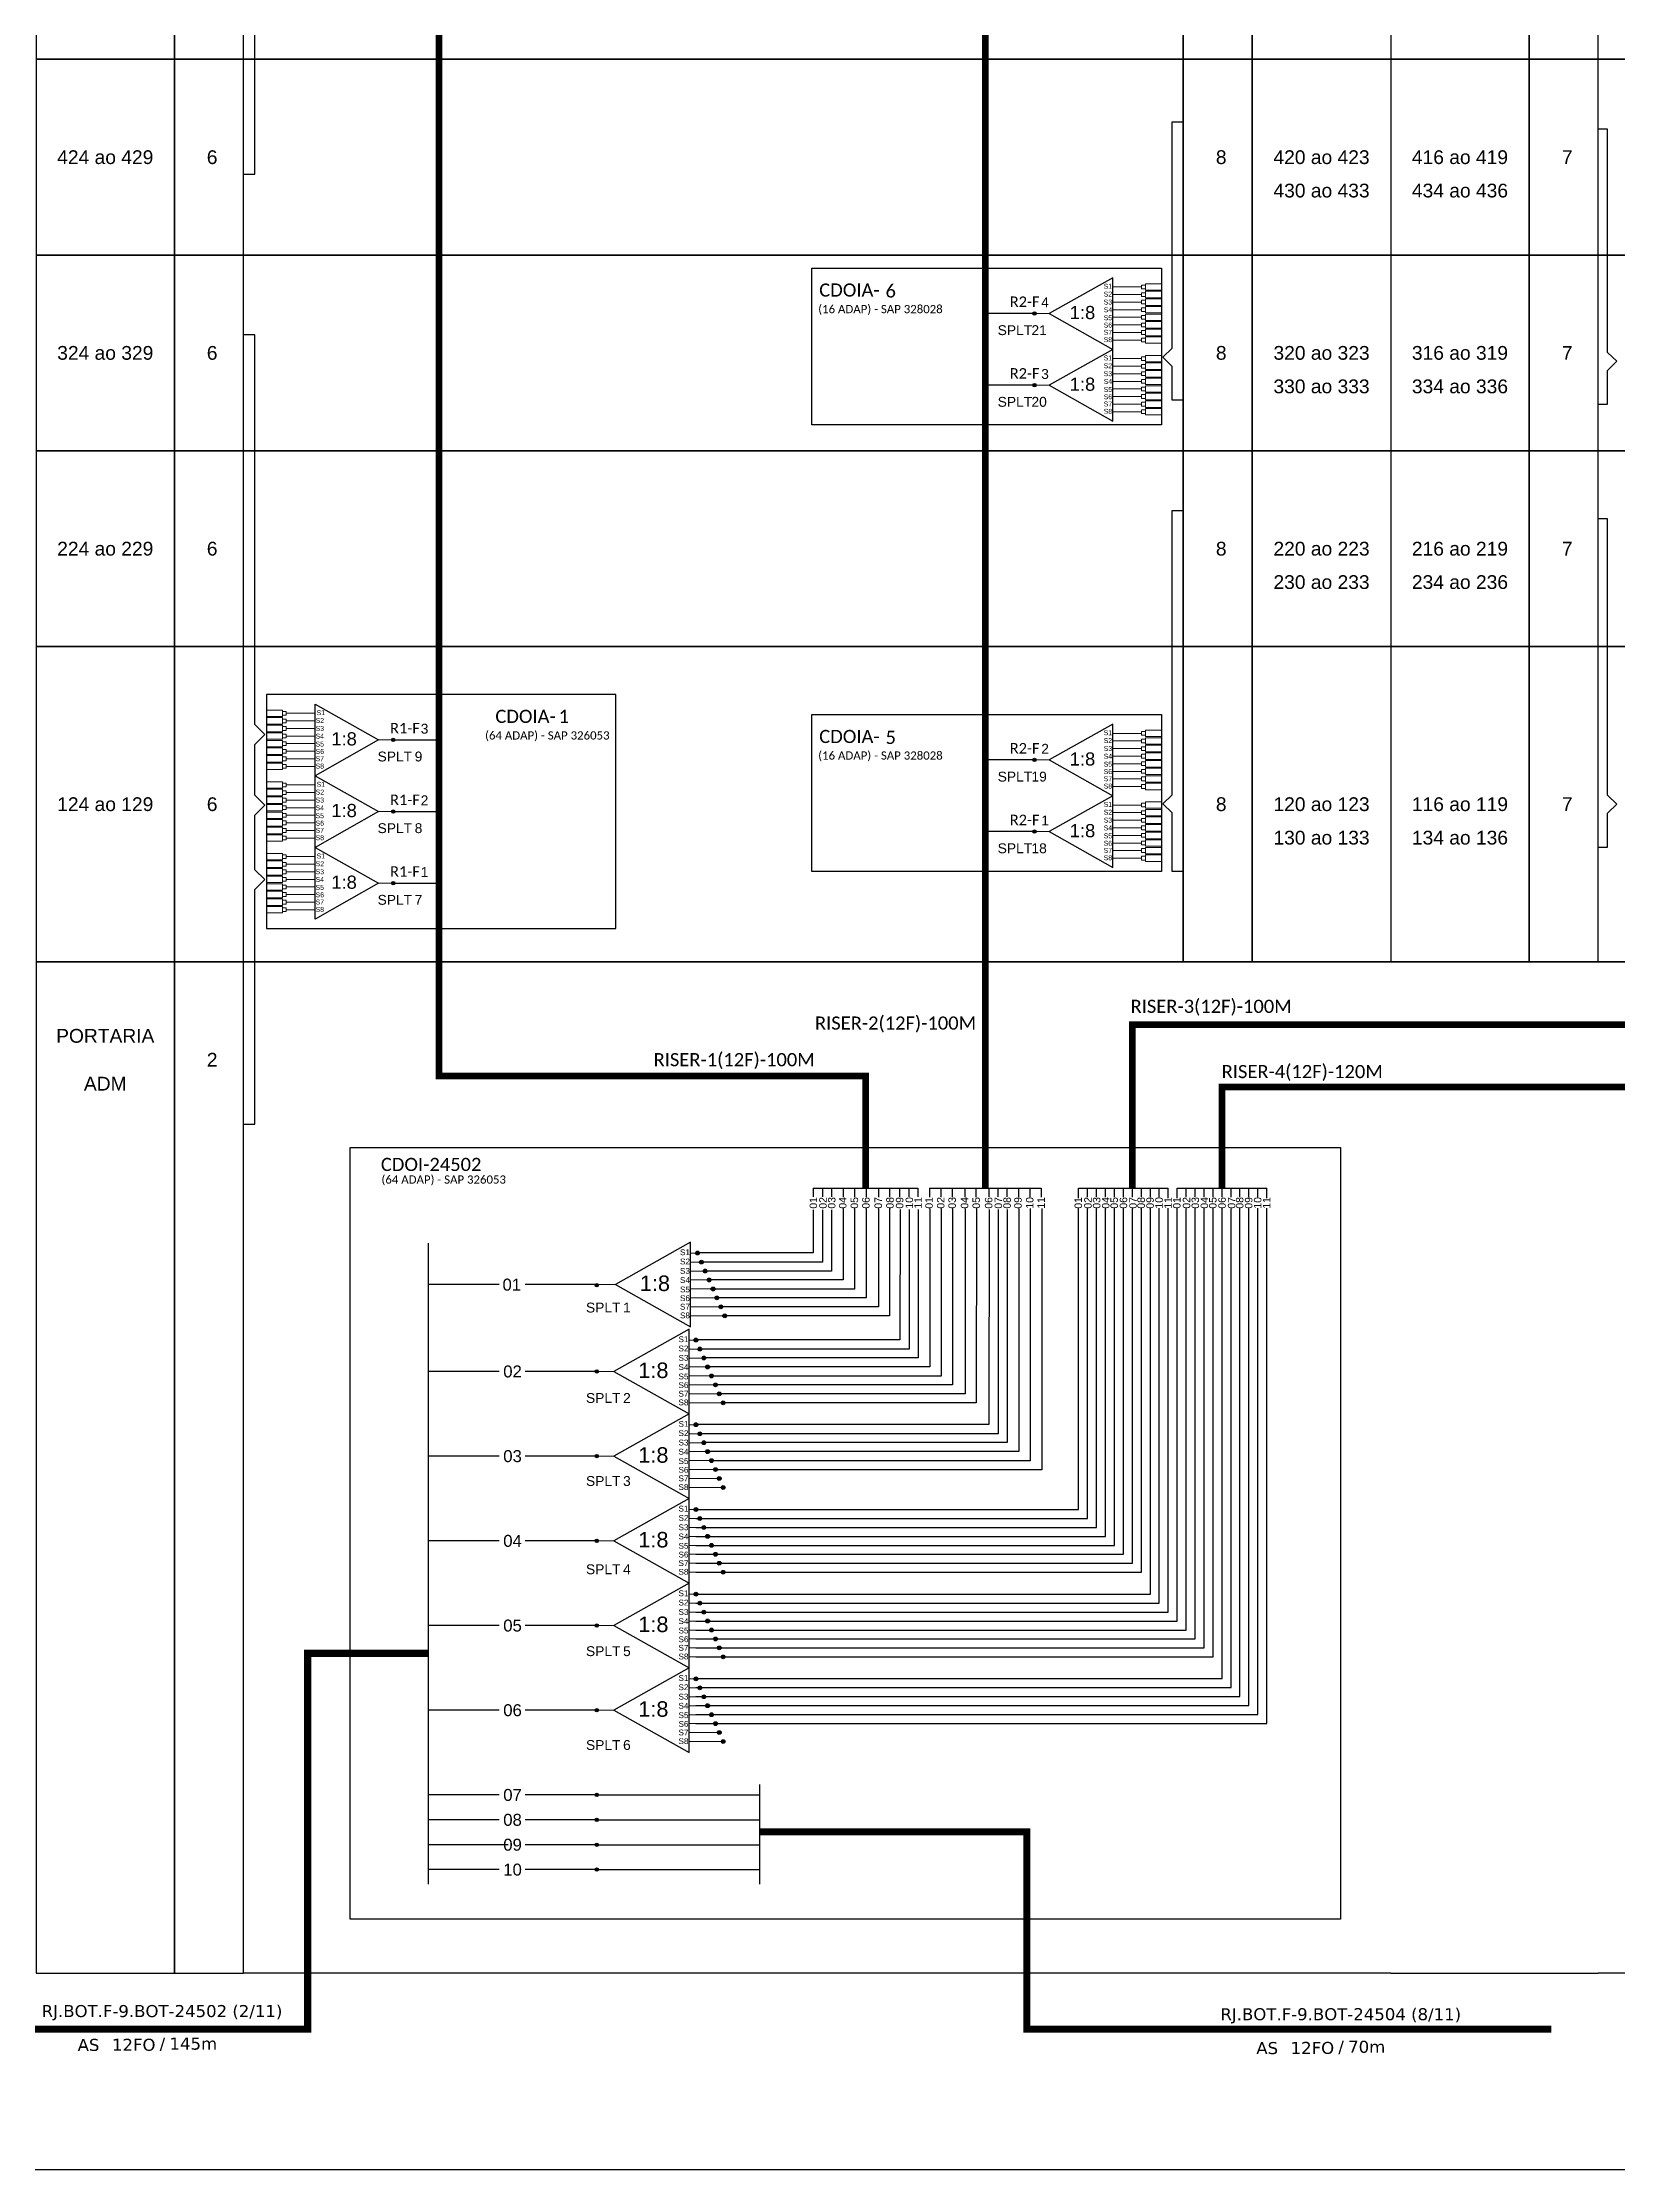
# Model space of a CAD drawing. Extents: x -89 to 2605, y 705 to 1299.
# Drawn here: x 1001.1 to 1211.8, y 705 to 989.6 of the extents above; entities that cross this region are included whole.
import ezdxf
from ezdxf.enums import TextEntityAlignment as Align

# ---------------------------------------------------------------- set-up
doc = ezdxf.new("R2010")
doc.units = 0
doc.layers.add('40.1-ETIQUETAS', color=1, linetype='Continuous', lineweight=20)
doc.styles.add('ARIAL', font='arial.ttf')
doc.styles.add('siredit', font='verdana.ttf')
doc.styles.add('WMF-Calibri0', font='calibri.ttf')

# ---------------------------------------------------------------- blocks, each defined once
blk = doc.blocks.new('SPLT_1-8_SC-APC')
at = {"color": 1}
blk.add_lwpolyline([(-7.37, -2.1), (-17.04, -7.55), (-7.37, -13), (-7.37, -2.1)], dxfattribs=at)
at = {"color": 3, "lineweight": 0}
for points in [[(-2.99, -3.22), (-2.41, -3.22), (-2.41, -3.8), (-2.99, -3.8)], [(-2.99, -4.38), (-2.41, -4.38), (-2.41, -4.95), (-2.99, -4.95)], [(-2.99, -5.53), (-2.41, -5.53), (-2.41, -6.1), (-2.99, -6.1)], [(-2.99, -6.68), (-2.41, -6.68), (-2.41, -7.26), (-2.99, -7.26)], [(-2.99, -7.84), (-2.41, -7.84), (-2.41, -8.41), (-2.99, -8.41)], [(-2.99, -8.99), (-2.41, -8.99), (-2.41, -9.56), (-2.99, -9.56)], [(-2.99, -10.14), (-2.41, -10.14), (-2.41, -10.72), (-2.99, -10.72)], [(-2.99, -11.3), (-2.41, -11.3), (-2.41, -11.87), (-2.99, -11.87)]]:
    blk.add_lwpolyline(points, close=True, dxfattribs=at)
for points in [[(-2.41, -3.02), (-2.41, -4)], [(-2.41, -3.02), (0, -3.02)], [(-2.99, -3.51), (-7.37, -3.51)], [(-7.37, -4.66), (-2.99, -4.66)], [(-7.37, -5.82), (-2.99, -5.82)], [(-2.41, -4), (0, -4)], [(-2.41, -4.17), (-2.41, -5.16)], [(-2.41, -4.17), (0, -4.17)], [(-2.41, -5.16), (0, -5.16)], [(-2.41, -5.32), (-2.41, -6.31)], [(-2.41, -5.32), (0, -5.32)], [(-2.41, -6.31), (0, -6.31)], [(-7.37, -6.97), (-2.99, -6.97)], [(-7.37, -8.12), (-2.99, -8.12)], [(-7.37, -9.28), (-2.99, -9.28)], [(-2.41, -6.48), (-2.41, -7.46)], [(-2.41, -6.48), (0, -6.48)], [(-2.41, -7.46), (0, -7.46)], [(-2.41, -7.63), (-2.41, -8.62)], [(-2.41, -7.63), (0, -7.63)], [(-2.41, -8.62), (0, -8.62)], [(-2.41, -8.78), (-2.41, -9.77)], [(-2.41, -8.78), (0, -8.78)], [(-7.37, -10.43), (-2.99, -10.43)], [(-7.37, -11.58), (-2.99, -11.58)], [(-2.41, -9.77), (0, -9.77)], [(-2.41, -9.94), (-2.41, -10.92)], [(-2.41, -9.94), (0, -9.94)], [(-2.41, -10.92), (0, -10.92)], [(-2.41, -11.09), (-2.41, -12.08)], [(-2.41, -11.09), (0, -11.09)], [(-2.41, -12.08), (0, -12.08)]]:
    blk.add_lwpolyline(points, dxfattribs=at)
at = {"color": 1, "lineweight": 0}
blk.add_lwpolyline([(-17.04, -7.55), (-19.26, -7.55)], dxfattribs=at)
at = {"color": 1, "style": 'ARIAL'}
for s, height, p in [('S1', 0.75, (-8.74, -3.78)), ('1:8', 2, (-13.91, -8.4)), ('S2', 0.75, (-8.74, -4.97)), ('S3', 0.75, (-8.74, -6.18)), ('S4', 0.75, (-8.74, -7.36)), ('S5', 0.75, (-8.74, -8.57)), ('S6', 0.75, (-8.74, -9.69)), ('S7', 0.75, (-8.74, -10.78)), ('S8', 0.75, (-8.74, -11.9))]:
    blk.add_text(s, height=height, dxfattribs=at).set_placement(p)
blk = doc.blocks.new('SPLT_1-8_DIV_DIR')
h = blk.add_hatch(color=3)
h.dxf.hatch_style = 1
edge = h.paths.add_edge_path()
edge.add_arc((12.77, 4.04), 0.242, 0, 360)
h = blk.add_hatch(color=3)
h.dxf.hatch_style = 1
edge = h.paths.add_edge_path()
edge.add_arc((13.27, 2.88), 0.242, 0, 360)
h = blk.add_hatch(color=3)
h.dxf.hatch_style = 1
edge = h.paths.add_edge_path()
edge.add_arc((13.77, 1.73), 0.242, 0, 360)
h = blk.add_hatch(color=3)
h.dxf.hatch_style = 1
edge = h.paths.add_edge_path()
edge.add_arc((14.27, 0.58), 0.242, 0, 360)
h = blk.add_hatch(color=3)
h.dxf.hatch_style = 1
edge = h.paths.add_edge_path()
edge.add_arc((14.77, -0.58), 0.242, 0, 360)
h = blk.add_hatch(color=3)
h.dxf.hatch_style = 1
edge = h.paths.add_edge_path()
edge.add_arc((15.27, -1.73), 0.242, 0, 360)
h = blk.add_hatch(color=3)
h.dxf.hatch_style = 1
edge = h.paths.add_edge_path()
edge.add_arc((15.77, -2.88), 0.242, 0, 360)
h = blk.add_hatch(color=3)
h.dxf.hatch_style = 1
edge = h.paths.add_edge_path()
edge.add_arc((16.27, -4.04), 0.242, 0, 360)
at = {"color": 1}
blk.add_lwpolyline([(11.89, 5.45), (2.22, 0), (11.89, -5.45), (11.89, 5.45)], dxfattribs=at)
at = {"color": 7, "lineweight": 0}
for points in [[(12.77, 4.04), (11.89, 4.04)], [(11.89, 2.88), (13.27, 2.88)], [(11.89, 1.73), (13.77, 1.73)], [(11.89, 0.58), (14.27, 0.58)], [(11.89, -0.58), (14.77, -0.58)], [(11.89, -1.73), (15.27, -1.73)], [(11.89, -2.88), (15.77, -2.88)], [(11.89, -4.04), (16.27, -4.04)]]:
    blk.add_lwpolyline(points, dxfattribs=at)
at = {"color": 1, "lineweight": 0}
blk.add_lwpolyline([(2.22, 0), (0, 0)], dxfattribs=at)
at = {"color": 3}
for centre in [(12.77, 4.04), (13.27, 2.88), (13.77, 1.73), (14.27, 0.58), (14.77, -0.58), (15.27, -1.73), (15.77, -2.88), (16.27, -4.04)]:
    blk.add_circle(centre, 0.242, dxfattribs=at)
at = {"color": 1, "style": 'ARIAL'}
for s, height, p in [('S1', 0.75, (10.52, 3.77)), ('S2', 0.75, (10.52, 2.58)), ('1:8', 2, (5.35, -0.85)), ('S3', 0.75, (10.52, 1.37)), ('S4', 0.75, (10.52, 0.19)), ('S5', 0.75, (10.52, -1.02)), ('S6', 0.75, (10.52, -2.14)), ('S7', 0.75, (10.52, -3.24)), ('S8', 0.75, (10.52, -4.36))]:
    blk.add_text(s, height=height, dxfattribs=at).set_placement(p)
blk = doc.blocks.new('ETIQUETA_RS5F')
at = {"layer": '40.1-ETIQUETAS', "color": 0, "style": 'siredit'}
blk.add_text('/', height=1.5, dxfattribs=at).set_placement((1.58, -1.95), align=Align.MIDDLE_RIGHT)
for tag, p in [('ETIQUETA_R_SECUNDARIA', (1.21, 2.1)), ('ETIQUETA_R_PRIMARIA', (1.21, 4.1)), ('F_ATIVAS/F_MORTAS', (1.14, -4.24))]:
    blk.add_attdef(tag, text='', height=1.5, dxfattribs=at).set_placement(p, align=Align.MIDDLE_CENTER)
for tag, p in [('TIPO_CABO', (-6.58, -2.12)), ('CAP_CABO', (0.4, -2.09))]:
    blk.add_attdef(tag, text='', height=1.5, dxfattribs=at).set_placement(p, align=Align.MIDDLE_RIGHT)
blk.add_attdef('METROS', text='', height=1.5, dxfattribs=at).set_placement((2.14, -1.95), align=Align.MIDDLE_LEFT)
for tag, p in [('FUSÃO_1', (0.85, -8.39)), ('FUSÃO_2', (0.85, -10.6)), ('FUSÃO_3', (0.85, -12.93)), ('FUSÃO_4', (0.85, -15.14)), ('FUSÃO_5', (0.85, -17.16))]:
    blk.add_attdef(tag, text='', height=1.5, dxfattribs=at).set_placement(p, align=Align.CENTER)

msp = doc.modelspace()

# ---------------------------------------------------------------- hatches: boundary and pattern name
h = msp.add_hatch(color=3)
h.dxf.hatch_style = 1
edge = h.paths.add_edge_path()
edge.add_arc((1133.85, 953.38), 0.226, 0, 360)
h = msp.add_hatch(color=3)
h.dxf.hatch_style = 1
edge = h.paths.add_edge_path()
edge.add_arc((1133.85, 943.79), 0.226, 0, 360)
h = msp.add_hatch(color=3)
h.dxf.hatch_style = 1
edge = h.paths.add_edge_path()
edge.add_arc((1048.06, 896.32), 0.226, 0, 360)
h = msp.add_hatch(color=3)
h.dxf.hatch_style = 1
edge = h.paths.add_edge_path()
edge.add_arc((1133.85, 893.64), 0.226, 0, 360)
h = msp.add_hatch(color=3)
h.dxf.hatch_style = 1
edge = h.paths.add_edge_path()
edge.add_arc((1048.06, 886.73), 0.226, 0, 360)
h = msp.add_hatch(color=3)
h.dxf.hatch_style = 1
edge = h.paths.add_edge_path()
edge.add_arc((1133.85, 884.05), 0.226, 0, 360)
h = msp.add_hatch(color=3)
h.dxf.hatch_style = 1
edge = h.paths.add_edge_path()
edge.add_arc((1048.06, 877.15), 0.226, 0, 360)
h = msp.add_hatch(color=3)
h.dxf.hatch_style = 1
edge = h.paths.add_edge_path()
edge.add_arc((1048.06, 877.15), 0.226, 0, 360)
h = msp.add_hatch(color=3)
h.dxf.hatch_style = 1
edge = h.paths.add_edge_path()
edge.add_arc((1075.28, 823.35), 0.226, 0, 360)
h = msp.add_hatch(color=3)
h.dxf.hatch_style = 1
edge = h.paths.add_edge_path()
edge.add_arc((1075.28, 811.81), 0.226, 0, 360)
h = msp.add_hatch(color=3)
h.dxf.hatch_style = 1
edge = h.paths.add_edge_path()
edge.add_arc((1075.28, 800.48), 0.226, 0, 360)
h = msp.add_hatch(color=3)
h.dxf.hatch_style = 1
edge = h.paths.add_edge_path()
edge.add_arc((1075.28, 789.14), 0.226, 0, 360)
h = msp.add_hatch(color=3)
h.dxf.hatch_style = 1
edge = h.paths.add_edge_path()
edge.add_arc((1075.28, 777.81), 0.226, 0, 360)
h = msp.add_hatch(color=3)
h.dxf.hatch_style = 1
edge = h.paths.add_edge_path()
edge.add_arc((1075.28, 766.48), 0.226, 0, 360)
h = msp.add_hatch(color=3)
h.dxf.hatch_style = 1
edge = h.paths.add_edge_path()
edge.add_arc((1075.28, 755.14), 0.226, 0, 360)
h = msp.add_hatch(color=3)
h.dxf.hatch_style = 1
edge = h.paths.add_edge_path()
edge.add_arc((1075.28, 751.81), 0.226, 0, 360)
h = msp.add_hatch(color=3)
h.dxf.hatch_style = 1
edge = h.paths.add_edge_path()
edge.add_arc((1075.28, 748.48), 0.226, 0, 360)
h = msp.add_hatch(color=3)
h.dxf.hatch_style = 1
edge = h.paths.add_edge_path()
edge.add_arc((1075.28, 745.15), 0.226, 0, 360)

# ---------------------------------------------------------------- linework, layer by layer
for points in [[(1655.48, 1299.02), (816.91, 1299.02), (816.91, 705.02), (1655.48, 705.02), (1655.48, 1299.02)], [(1153.73, 731.31), (1028.04, 731.31), (1028.04, 866.62), (1153.73, 866.62)], [(1153.73, 866.62), (1162.99, 866.62)], [(1162.99, 866.62), (1181.51, 866.62)], [(1200.02, 866.62), (1181.51, 866.62)], [(1209.28, 866.62), (1200.02, 866.62)], [(1209.28, 866.62), (1334.87, 866.62), (1334.87, 731.31), (1209.28, 731.31)], [(1162.99, 731.31), (1153.73, 731.31)], [(1181.51, 731.31), (1162.99, 731.31)], [(1181.51, 731.31), (1200.02, 731.31)], [(1200.02, 731.31), (1209.28, 731.31)]]:
    msp.add_lwpolyline(points)
at = {"color": 1}
msp.add_lwpolyline([(1158.94, 836.32, 0.88, 0.88, 0), (1158.94, 849.86, 0.88, 0.88, 0), (1308.77, 849.86, 0.88, 0.88, 0), (1308.77, 1241.86, 0, 0, 0)], format="xyseb", dxfattribs=at)
at = {"color": 6, "const_width": 0.88}
msp.add_lwpolyline([(1127.28, 1213.12), (1127.27, 836.32)], dxfattribs=at)
at = {"color": 5, "const_width": 0.88}
msp.add_lwpolyline([(1054.18, 1208.24), (1054.18, 851.36), (1111.26, 851.36), (1111.26, 836.32)], dxfattribs=at)
at = {"color": 30}
msp.add_lwpolyline([(1146.95, 836.32, 0.88, 0.88, 0), (1146.95, 858.22, 0.88, 0.88, 0), (1235.3, 858.22, 0.88, 0.88, 0), (1235.3, 1174.87, 0, 0, 0)], format="xyseb", dxfattribs=at)
for points in [[(1018.78, 1029.59), (1000.27, 1029.59), (1000.27, 987.4), (1018.78, 987.4)], [(1028.04, 1029.59), (1018.78, 1029.59), (1018.78, 987.4), (1028.04, 987.4)], [(1028.04, 1029.59), (1153.73, 1029.59), (1153.73, 987.4), (1028.04, 987.4)], [(1153.73, 1029.59), (1162.99, 1029.59), (1162.99, 987.4), (1153.73, 987.4)], [(1162.99, 1029.59), (1181.51, 1029.59), (1181.51, 987.4), (1162.99, 987.4)], [(1200.02, 1029.59), (1181.51, 1029.59), (1181.51, 987.4), (1200.02, 987.4)], [(1209.28, 1029.59), (1200.02, 1029.59), (1200.02, 987.4), (1209.28, 987.4)], [(1209.28, 1029.59), (1334.87, 1029.59), (1334.87, 987.4), (1209.28, 987.4)], [(1018.78, 987.4), (1000.27, 987.4), (1000.27, 961.2), (1018.78, 961.2)], [(1028.04, 987.4), (1018.78, 987.4), (1018.78, 961.2), (1028.04, 961.2)], [(1028.04, 987.4), (1153.73, 987.4), (1153.73, 961.2), (1028.04, 961.2)], [(1153.73, 987.4), (1162.99, 987.4), (1162.99, 961.2), (1153.73, 961.2)], [(1162.99, 987.4), (1181.51, 987.4), (1181.51, 961.2), (1162.99, 961.2)], [(1200.02, 987.4), (1181.51, 987.4), (1181.51, 961.2), (1200.02, 961.2)], [(1209.28, 987.4), (1200.02, 987.4), (1200.02, 961.2), (1209.28, 961.2)], [(1209.28, 987.4), (1334.87, 987.4), (1334.87, 961.2), (1209.28, 961.2)], [(1018.78, 961.2), (1000.27, 961.2), (1000.27, 935.01), (1018.78, 935.01)], [(1028.04, 961.2), (1018.78, 961.2), (1018.78, 935.01), (1028.04, 935.01)], [(1028.04, 961.2), (1153.73, 961.2), (1153.73, 935.01), (1028.04, 935.01)], [(1153.73, 961.2), (1162.99, 961.2), (1162.99, 935.01), (1153.73, 935.01)], [(1162.99, 961.2), (1181.51, 961.2), (1181.51, 935.01), (1162.99, 935.01)], [(1200.02, 961.2), (1181.51, 961.2), (1181.51, 935.01), (1200.02, 935.01)], [(1209.28, 961.2), (1200.02, 961.2), (1200.02, 935.01), (1209.28, 935.01)], [(1209.28, 961.2), (1334.87, 961.2), (1334.87, 935.01), (1209.28, 935.01)], [(1018.78, 935.01), (1000.27, 935.01), (1000.27, 908.81), (1018.78, 908.81)], [(1028.04, 935.01), (1018.78, 935.01), (1018.78, 908.81), (1028.04, 908.81)], [(1028.04, 935.01), (1153.73, 935.01), (1153.73, 908.81), (1028.04, 908.81)], [(1153.73, 935.01), (1162.99, 935.01), (1162.99, 908.81), (1153.73, 908.81)], [(1162.99, 935.01), (1181.51, 935.01), (1181.51, 908.81), (1162.99, 908.81)], [(1200.02, 935.01), (1181.51, 935.01), (1181.51, 908.81), (1200.02, 908.81)], [(1209.28, 935.01), (1200.02, 935.01), (1200.02, 908.81), (1209.28, 908.81)], [(1209.28, 935.01), (1334.87, 935.01), (1334.87, 908.81), (1209.28, 908.81)], [(1018.78, 908.81), (1000.27, 908.81), (1000.27, 866.62), (1018.78, 866.62)], [(1028.04, 908.81), (1018.78, 908.81), (1018.78, 866.62), (1028.04, 866.62)], [(1028.04, 908.81), (1153.73, 908.81), (1153.73, 866.62), (1028.04, 866.62)], [(1153.73, 908.81), (1162.99, 908.81), (1162.99, 866.62), (1153.73, 866.62)], [(1162.99, 908.81), (1181.51, 908.81), (1181.51, 866.62), (1162.99, 866.62)], [(1200.02, 908.81), (1181.51, 908.81), (1181.51, 866.62), (1200.02, 866.62)], [(1209.28, 908.81), (1200.02, 908.81), (1200.02, 866.62), (1209.28, 866.62)], [(1209.28, 908.81), (1334.87, 908.81), (1334.87, 866.62), (1209.28, 866.62)], [(1018.78, 866.62), (1000.27, 866.62), (1000.27, 731.31), (1018.78, 731.31)], [(1028.04, 866.62), (1018.78, 866.62), (1018.78, 731.31), (1028.04, 731.31)]]:
    msp.add_lwpolyline(points, close=True)
at = {"color": 3}
for points in [[(1028.07, 972.04), (1029.52, 972.04), (1029.52, 997.08), (1030.9, 998.41), (1029.52, 999.73), (1029.52, 1002.07)], [(1153.59, 941.78), (1152.27, 941.78), (1152.26, 946.31), (1151.01, 947.52), (1152.26, 948.72), (1152.26, 979.03), (1153.59, 979.03)], [(1209.17, 941.24), (1210.49, 941.24), (1210.5, 945.77), (1211.75, 946.98), (1210.5, 948.18), (1210.5, 978.06), (1209.17, 978.06)], [(1029.52, 893.89), (1029.52, 895.71), (1030.9, 897.04), (1029.52, 898.36), (1029.52, 950.52), (1028.07, 950.52)], [(1153.59, 878.72), (1152.27, 878.72), (1152.26, 886.57), (1151.01, 887.77), (1152.26, 888.98), (1152.26, 927.04), (1153.59, 927.04)], [(1209.17, 881.97), (1210.49, 881.97), (1210.5, 886.5), (1211.75, 887.7), (1210.5, 888.91), (1210.5, 925.9), (1209.17, 925.9)], [(1029.52, 881.29), (1029.53, 886.27), (1030.9, 887.59), (1029.53, 888.92), (1029.53, 893.89), (1029.52, 893.89)], [(1028.07, 844.9), (1029.52, 844.9), (1029.52, 876.3), (1030.9, 877.63), (1029.52, 878.95), (1029.52, 881.29)], [(1062.23, 823.45), (1052.76, 823.45)], [(1075.07, 823.45), (1065.71, 823.45)], [(1075.28, 755.14), (1097.11, 755.14)]]:
    msp.add_lwpolyline(points, dxfattribs=at)
at = {"color": 1}
for points in [[(1104.07, 959.46), (1150.83, 959.46), (1150.83, 938.46), (1104.07, 938.46)], [(1077.83, 902.4), (1031.08, 902.4), (1031.08, 871.1), (1077.83, 871.1)], [(1104.07, 899.72), (1150.83, 899.72), (1150.83, 878.72), (1104.07, 878.72)], [(1174.78, 738.52), (1042.3, 738.52), (1042.3, 841.77), (1174.78, 841.77)]]:
    msp.add_lwpolyline(points, close=True, dxfattribs=at)
at = {"color": 6}
for points in [[(1133.85, 953.38), (1127.46, 953.38)], [(1133.85, 943.79), (1127.46, 943.79)], [(1133.85, 893.64), (1127.46, 893.64)], [(1133.85, 884.05), (1127.46, 884.05)], [(1119.79, 836.32), (1119.79, 835.13)], [(1119.79, 836.32), (1134.76, 836.32)], [(1121.32, 836.32), (1121.32, 835.14)], [(1122.85, 836.32), (1122.85, 835.14)], [(1124.52, 836.32), (1124.52, 835.14)], [(1126.02, 836.32), (1126.02, 835.14)], [(1127.72, 836.32), (1127.72, 835.16)], [(1128.94, 836.32), (1128.94, 835.16)], [(1130.16, 836.32), (1130.16, 835.16)], [(1131.7, 836.32), (1131.7, 835.13)], [(1133.23, 836.32), (1133.23, 835.14)], [(1134.76, 836.32), (1134.76, 835.14)], [(1127.77, 833.46), (1127.75, 804.71), (1088.8, 804.71)], [(1128.99, 833.46), (1128.99, 803.47), (1089.33, 803.47)], [(1130.21, 833.46), (1130.21, 802.28), (1089.85, 802.28)], [(1119.84, 833.62), (1119.84, 812.44), (1090.36, 812.44)], [(1131.75, 833.62), (1131.75, 801.11), (1090.36, 801.11)], [(1121.37, 833.62), (1121.37, 811.2), (1090.89, 811.2)], [(1133.28, 833.62), (1133.28, 799.86), (1090.89, 799.86)], [(1122.9, 833.62), (1122.9, 810), (1091.41, 810)], [(1134.81, 833.62), (1134.81, 798.66), (1091.41, 798.66)], [(1124.57, 833.62), (1124.57, 808.81), (1091.93, 808.81)], [(1126.07, 833.62), (1126.06, 807.6), (1092.45, 807.6)], [(1062.23, 751.81), (1052.76, 751.81)], [(1075.28, 751.81), (1065.71, 751.81)]]:
    msp.add_lwpolyline(points, dxfattribs=at)
at = {"color": 3, "lineweight": 0}
for points in [[(1033.23, 900.31), (1031.11, 900.31)], [(1033.23, 899.44), (1031.11, 899.44)], [(1033.23, 900.31), (1033.23, 899.44)], [(1033.74, 899.88), (1037.59, 899.88)], [(1033.23, 899.3), (1031.11, 899.3)], [(1033.23, 898.43), (1031.11, 898.43)], [(1033.23, 898.28), (1031.11, 898.28)], [(1033.23, 897.41), (1031.11, 897.41)], [(1033.23, 897.27), (1031.11, 897.27)], [(1033.23, 899.3), (1033.23, 898.43)], [(1033.23, 898.28), (1033.23, 897.41)], [(1033.23, 897.27), (1033.23, 896.4)], [(1037.59, 898.86), (1033.74, 898.86)], [(1037.59, 897.85), (1033.74, 897.85)], [(1037.59, 896.83), (1033.74, 896.83)], [(1033.23, 896.4), (1031.11, 896.4)], [(1033.23, 896.25), (1031.11, 896.25)], [(1033.23, 895.38), (1031.11, 895.38)], [(1033.23, 895.24), (1031.11, 895.24)], [(1033.23, 894.37), (1031.11, 894.37)], [(1033.23, 894.22), (1031.11, 894.22)], [(1033.23, 896.25), (1033.23, 895.38)], [(1033.23, 895.24), (1033.23, 894.37)], [(1033.23, 894.22), (1033.23, 893.35)], [(1037.59, 895.82), (1033.74, 895.82)], [(1037.59, 894.8), (1033.74, 894.8)], [(1037.59, 893.79), (1033.74, 893.79)], [(1033.23, 893.35), (1031.11, 893.35)], [(1033.23, 893.21), (1031.11, 893.21)], [(1033.23, 892.34), (1031.11, 892.34)], [(1033.23, 893.21), (1033.23, 892.34)], [(1037.59, 892.77), (1033.74, 892.77)], [(1033.23, 890.72), (1031.11, 890.72)], [(1033.23, 889.85), (1031.11, 889.85)], [(1033.23, 889.71), (1031.11, 889.71)], [(1033.23, 888.84), (1031.11, 888.84)], [(1033.23, 888.69), (1031.11, 888.69)], [(1033.23, 890.72), (1033.23, 889.85)], [(1033.23, 889.71), (1033.23, 888.84)], [(1033.23, 888.69), (1033.23, 887.82)], [(1033.74, 890.29), (1037.59, 890.29)], [(1037.59, 889.27), (1033.74, 889.27)], [(1037.59, 888.26), (1033.74, 888.26)], [(1033.23, 887.82), (1031.11, 887.82)], [(1033.23, 887.68), (1031.11, 887.68)], [(1033.23, 886.81), (1031.11, 886.81)], [(1033.23, 886.66), (1031.11, 886.66)], [(1033.23, 885.79), (1031.11, 885.79)], [(1033.23, 885.65), (1031.11, 885.65)], [(1033.23, 887.68), (1033.23, 886.81)], [(1033.23, 886.66), (1033.23, 885.79)], [(1033.23, 885.65), (1033.23, 884.78)], [(1037.59, 887.24), (1033.74, 887.24)], [(1037.59, 886.23), (1033.74, 886.23)], [(1037.59, 885.21), (1033.74, 885.21)], [(1033.23, 884.78), (1031.11, 884.78)], [(1033.23, 884.63), (1031.11, 884.63)], [(1033.23, 883.76), (1031.11, 883.76)], [(1033.23, 883.62), (1031.11, 883.62)], [(1033.23, 882.75), (1031.11, 882.75)], [(1033.23, 884.63), (1033.23, 883.76)], [(1033.23, 883.62), (1033.23, 882.75)], [(1037.59, 884.2), (1033.74, 884.2)], [(1037.59, 883.18), (1033.74, 883.18)], [(1033.23, 881.13), (1031.11, 881.13)], [(1033.23, 880.26), (1031.11, 880.26)], [(1033.23, 880.12), (1031.11, 880.12)], [(1033.23, 881.13), (1033.23, 880.26)], [(1033.23, 880.12), (1033.23, 879.25)], [(1033.74, 880.7), (1037.59, 880.7)], [(1037.59, 879.68), (1033.74, 879.68)], [(1033.23, 879.25), (1031.11, 879.25)], [(1033.23, 879.1), (1031.11, 879.1)], [(1033.23, 878.23), (1031.11, 878.23)], [(1033.23, 878.09), (1031.11, 878.09)], [(1033.23, 877.22), (1031.11, 877.22)], [(1033.23, 877.07), (1031.11, 877.07)], [(1033.23, 879.1), (1033.23, 878.23)], [(1033.23, 878.09), (1033.23, 877.22)], [(1033.23, 877.07), (1033.23, 876.2)], [(1037.59, 878.67), (1033.74, 878.67)], [(1037.59, 877.65), (1033.74, 877.65)], [(1037.59, 876.64), (1033.74, 876.64)], [(1033.23, 876.2), (1031.11, 876.2)], [(1033.23, 876.06), (1031.11, 876.06)], [(1033.23, 875.19), (1031.11, 875.19)], [(1033.23, 875.04), (1031.11, 875.04)], [(1033.23, 874.18), (1031.11, 874.18)], [(1033.23, 874.03), (1031.11, 874.03)], [(1033.23, 876.06), (1033.23, 875.19)], [(1033.23, 875.04), (1033.23, 874.18)], [(1033.23, 874.03), (1033.23, 873.16)], [(1037.59, 875.62), (1033.74, 875.62)], [(1037.59, 874.61), (1033.74, 874.61)], [(1033.23, 873.16), (1031.11, 873.16)], [(1037.59, 873.59), (1033.74, 873.59)]]:
    msp.add_lwpolyline(points, dxfattribs=at)
for points in [[(1033.74, 900.13), (1033.23, 900.13), (1033.23, 899.62), (1033.74, 899.62)], [(1033.74, 899.11), (1033.23, 899.11), (1033.23, 898.61), (1033.74, 898.61)], [(1033.74, 898.1), (1033.23, 898.1), (1033.23, 897.59), (1033.74, 897.59)], [(1033.74, 897.08), (1033.23, 897.08), (1033.23, 896.58), (1033.74, 896.58)], [(1033.74, 896.07), (1033.23, 896.07), (1033.23, 895.57), (1033.74, 895.57)], [(1033.74, 895.05), (1033.23, 895.05), (1033.23, 894.55), (1033.74, 894.55)], [(1033.74, 894.04), (1033.23, 894.04), (1033.23, 893.54), (1033.74, 893.54)], [(1033.74, 893.03), (1033.23, 893.03), (1033.23, 892.52), (1033.74, 892.52)], [(1033.74, 890.54), (1033.23, 890.54), (1033.23, 890.03), (1033.74, 890.03)], [(1033.74, 889.52), (1033.23, 889.52), (1033.23, 889.02), (1033.74, 889.02)], [(1033.74, 888.51), (1033.23, 888.51), (1033.23, 888.01), (1033.74, 888.01)], [(1033.74, 887.49), (1033.23, 887.49), (1033.23, 886.99), (1033.74, 886.99)], [(1033.74, 886.48), (1033.23, 886.48), (1033.23, 885.98), (1033.74, 885.98)], [(1033.74, 885.47), (1033.23, 885.47), (1033.23, 884.96), (1033.74, 884.96)], [(1033.74, 884.45), (1033.23, 884.45), (1033.23, 883.95), (1033.74, 883.95)], [(1033.74, 883.44), (1033.23, 883.44), (1033.23, 882.93), (1033.74, 882.93)], [(1033.74, 880.95), (1033.23, 880.95), (1033.23, 880.45), (1033.74, 880.45)], [(1033.74, 879.93), (1033.23, 879.93), (1033.23, 879.43), (1033.74, 879.43)], [(1033.74, 878.92), (1033.23, 878.92), (1033.23, 878.42), (1033.74, 878.42)], [(1033.74, 877.91), (1033.23, 877.91), (1033.23, 877.4), (1033.74, 877.4)], [(1033.74, 876.89), (1033.23, 876.89), (1033.23, 876.39), (1033.74, 876.39)], [(1033.74, 875.88), (1033.23, 875.88), (1033.23, 875.37), (1033.74, 875.37)], [(1033.74, 874.86), (1033.23, 874.86), (1033.23, 874.36), (1033.74, 874.36)], [(1033.74, 873.85), (1033.23, 873.85), (1033.23, 873.34), (1033.74, 873.34)]]:
    msp.add_lwpolyline(points, close=True, dxfattribs=at)
at = {"color": 1}
for points in [[(1037.59, 901.12), (1046.1, 896.32), (1037.59, 891.53), (1037.59, 901.12)], [(1037.59, 891.53), (1046.1, 886.73), (1037.59, 881.94), (1037.59, 891.53)], [(1037.59, 881.94), (1046.1, 877.15), (1037.59, 872.35), (1037.59, 881.94)], [(1152.94, 834.98), (1152.94, 836.32)], [(1152.94, 836.32), (1164.94, 836.32)], [(1154.14, 835.13), (1154.14, 836.32)], [(1155.34, 835.14), (1155.34, 836.32)], [(1156.54, 835.13), (1156.54, 836.32)], [(1157.74, 835.14), (1157.74, 836.32)], [(1158.94, 835.14), (1158.94, 836.32)], [(1160.14, 835.14), (1160.14, 836.32)], [(1161.34, 835.14), (1161.34, 836.32)], [(1162.54, 835.14), (1162.54, 836.32)], [(1163.74, 835.13), (1163.74, 836.32)], [(1164.94, 834.98), (1164.94, 836.32)], [(1088.55, 765.92), (1163.74, 765.92), (1163.74, 783.75), (1163.74, 833.67)], [(1088.55, 764.72), (1164.94, 764.72), (1164.94, 783.75), (1164.94, 833.67)], [(1088.55, 778.41), (1152.94, 778.41), (1152.94, 783.75), (1152.94, 833.6)], [(1088.55, 777.21), (1154.14, 777.21), (1154.14, 783.75), (1154.14, 833.6)], [(1088.55, 776.01), (1155.34, 776.01), (1155.34, 783.75), (1155.34, 833.6)], [(1088.55, 774.81), (1156.54, 774.81), (1156.54, 783.75), (1156.54, 833.6)], [(1088.55, 773.61), (1157.74, 773.61), (1157.74, 783.75), (1157.74, 833.6)], [(1088.55, 770.71), (1158.94, 770.71), (1158.94, 783.75), (1158.94, 833.6)], [(1088.55, 769.51), (1160.14, 769.51), (1160.14, 783.75), (1160.14, 833.6)], [(1088.55, 768.31), (1161.34, 768.31), (1161.34, 783.75), (1161.34, 833.6)], [(1088.55, 767.12), (1162.54, 767.12), (1162.54, 783.75), (1162.54, 833.6)], [(1052.76, 743.19), (1052.76, 828.98)], [(1062.23, 777.81), (1052.76, 777.81)], [(1075.28, 777.81), (1065.71, 777.81)], [(1097.11, 743.19), (1097.11, 756.55)]]:
    msp.add_lwpolyline(points, dxfattribs=at)
at = {"color": 1, "lineweight": 0}
for points in [[(1046.1, 896.32), (1048.06, 896.32)], [(1046.1, 886.73), (1048.06, 886.73)], [(1046.1, 877.15), (1048.06, 877.15)]]:
    msp.add_lwpolyline(points, dxfattribs=at)
at = {"color": 5}
for points in [[(1048.06, 896.32), (1054.45, 896.32)], [(1048.06, 886.73), (1054.45, 886.73)], [(1048.06, 877.15), (1054.45, 877.15)], [(1104.26, 836.32), (1104.26, 835.16)], [(1104.26, 836.32), (1118.26, 836.32)], [(1105.49, 836.32), (1105.49, 835.16)], [(1106.71, 836.32), (1106.71, 835.16)], [(1108.24, 836.32), (1108.24, 835.13)], [(1109.78, 836.32), (1109.78, 835.14)], [(1111.31, 836.32), (1111.31, 835.14)], [(1112.97, 836.32), (1112.97, 835.14)], [(1114.47, 836.32), (1114.47, 835.14)], [(1115.81, 836.32), (1115.81, 835.16)], [(1117.03, 836.32), (1117.03, 835.16)], [(1118.26, 836.32), (1118.26, 835.16)], [(1115.86, 833.46), (1115.84, 816.04), (1088.8, 816.04)], [(1104.26, 833.44), (1104.24, 827.69), (1089, 827.69)], [(1117.08, 833.46), (1117.08, 814.81), (1089.33, 814.81)], [(1105.49, 833.44), (1105.49, 826.45), (1089.53, 826.45)], [(1118.3, 833.46), (1118.3, 813.61), (1089.85, 813.61)], [(1106.71, 833.44), (1106.71, 825.25), (1090.05, 825.25)], [(1108.24, 833.6), (1108.24, 824.08), (1090.56, 824.08)], [(1109.78, 833.6), (1109.78, 822.84), (1091.09, 822.84)], [(1111.31, 833.6), (1111.31, 821.64), (1091.61, 821.64)], [(1112.97, 833.6), (1112.97, 820.45), (1092.13, 820.45)], [(1114.47, 833.6), (1114.47, 819.25), (1092.65, 819.25)], [(1088.51, 827.69), (1088.5, 827.69)], [(1088.31, 816.04), (1088.3, 816.04)], [(1088.31, 804.71), (1088.3, 804.71)], [(1088.31, 793.38), (1088.3, 793.38)], [(1062.23, 789.14), (1052.76, 789.14)], [(1075.28, 789.14), (1065.71, 789.14)], [(1088.31, 782.05), (1088.3, 782.05)], [(1088.31, 770.71), (1088.3, 770.71)], [(1075.5, 745.15), (1097.11, 745.15)]]:
    msp.add_lwpolyline(points, dxfattribs=at)
at = {"color": 30}
for points in [[(1139.75, 834.98), (1139.75, 836.32)], [(1139.75, 836.32), (1151.75, 836.32)], [(1140.95, 835.13), (1140.95, 836.32)], [(1142.15, 835.14), (1142.15, 836.32)], [(1143.35, 835.13), (1143.35, 836.32)], [(1144.55, 835.14), (1144.55, 836.32)], [(1145.75, 835.14), (1145.75, 836.32)], [(1146.95, 835.14), (1146.95, 836.32)], [(1148.15, 835.14), (1148.15, 836.32)], [(1149.35, 835.14), (1149.35, 836.32)], [(1150.55, 835.13), (1150.55, 836.32)], [(1151.75, 834.98), (1151.75, 836.32)], [(1088.55, 780.81), (1150.55, 780.81), (1150.55, 783.75), (1150.55, 833.67)], [(1088.55, 779.61), (1151.75, 779.61), (1151.75, 783.75), (1151.75, 833.67)], [(1088.55, 793.34), (1139.75, 793.34), (1139.75, 833.6)], [(1088.55, 792.14), (1140.95, 792.14), (1140.95, 833.6)], [(1088.55, 790.94), (1142.15, 790.94), (1142.15, 833.6)], [(1088.55, 789.74), (1143.35, 789.74), (1143.35, 833.6)], [(1088.55, 788.54), (1144.55, 788.54), (1144.55, 833.6)], [(1088.55, 787.34), (1145.75, 787.34), (1145.75, 833.6)], [(1088.55, 786.15), (1146.95, 786.15), (1146.95, 833.6)], [(1088.55, 784.95), (1148.15, 784.95), (1148.15, 833.6)], [(1088.55, 782.01), (1149.35, 782.01), (1149.35, 783.75), (1149.35, 833.6)]]:
    msp.add_lwpolyline(points, dxfattribs=at)
at = {"color": 2}
for points in [[(1062.23, 811.81), (1052.76, 811.81)], [(1075.28, 811.81), (1065.71, 811.81)], [(1075.5, 751.81), (1097.11, 751.81)]]:
    msp.add_lwpolyline(points, dxfattribs=at)
at = {"color": 7}
for points in [[(1062.23, 800.48), (1052.76, 800.48)], [(1075.28, 800.48), (1065.71, 800.48)], [(1075.5, 748.48), (1097.11, 748.48)]]:
    msp.add_lwpolyline(points, dxfattribs=at)
at = {"color": 1, "const_width": 0.96}
for points in [[(1052.76, 774.09), (1036.6, 774.09), (1036.6, 723.8), (996.61, 723.8)], [(1097.11, 750.21), (1132.83, 750.21), (1132.83, 723.8), (1202.99, 723.8)]]:
    msp.add_lwpolyline(points, dxfattribs=at)
at = {"color": 192}
for points in [[(1062.23, 766.48), (1052.76, 766.48)], [(1075.28, 766.48), (1065.71, 766.48)]]:
    msp.add_lwpolyline(points, dxfattribs=at)
at = {"color": 35}
for points in [[(1062.23, 755.14), (1052.76, 755.14)], [(1075.28, 755.14), (1065.71, 755.14)]]:
    msp.add_lwpolyline(points, dxfattribs=at)
at = {"color": 18}
for points in [[(1063.42, 748.48), (1052.76, 748.48)], [(1075.28, 748.48), (1075.28, 748.48)]]:
    msp.add_lwpolyline(points, dxfattribs=at)
at = {"color": 247}
for points in [[(1062.23, 748.48), (1052.76, 748.48)], [(1075.28, 748.48), (1065.71, 748.48)]]:
    msp.add_lwpolyline(points, dxfattribs=at)
at = {"color": 8}
for points in [[(1062.23, 745.15), (1052.76, 745.15)], [(1075.28, 745.15), (1065.71, 745.15)]]:
    msp.add_lwpolyline(points, dxfattribs=at)
at = {"color": 3}
for centre in [(1133.85, 953.38), (1133.85, 943.79), (1048.06, 896.32), (1133.85, 893.64), (1048.06, 886.73), (1133.85, 884.05), (1048.06, 877.15), (1048.06, 877.15), (1075.28, 823.35), (1075.28, 811.81), (1075.28, 800.48), (1075.28, 789.14), (1075.28, 777.81), (1075.28, 766.48), (1075.28, 755.14), (1075.28, 751.81), (1075.28, 748.48), (1075.28, 745.15)]:
    msp.add_circle(centre, 0.226, dxfattribs=at)

# ---------------------------------------------------------------- block references
at = {"color": 3, "xscale": 0.8799999999999999, "yscale": 0.8799999999999999, "zscale": 0.8799999999999999}
for p in [(1150.8, 960.02), (1150.8, 950.43), (1150.8, 900.28), (1150.8, 890.69)]:
    msp.add_blockref('SPLT_1-8_SC-APC', p, dxfattribs=at)
at = {"xscale": 1.04, "yscale": 1.04, "zscale": 1.04}
for p in [(1075.48, 823.45), (1075.28, 811.81), (1075.28, 800.48), (1075.28, 789.14), (1075.28, 777.81), (1075.28, 766.48)]:
    msp.add_blockref('SPLT_1-8_DIV_DIR', p, dxfattribs=at)
at = {"layer": '40.1-ETIQUETAS', "color": 1}
ref = msp.add_blockref('ETIQUETA_RS5F', (1015.85, 723.96), dxfattribs=dict(at, xscale=1.074497257349566, yscale=1.074497257349566, zscale=1.074497257349566))
ref.add_attrib('ETIQUETA_R_SECUNDARIA', 'RJ.BOT.F-9.BOT-24502 (2/11)', dxfattribs={"color": 0, "height": 1.6117, "style": 'siredit'}).set_placement((1017.12, 726.22), align=Align.MIDDLE_CENTER)
ref.add_attrib('TIPO_CABO', 'AS', dxfattribs={"color": 0, "height": 1.612, "style": 'siredit'}).set_placement((1008.75, 721.69), align=Align.MIDDLE_RIGHT)
ref.add_attrib('CAP_CABO', '12FO', dxfattribs={"color": 0, "height": 1.612, "style": 'siredit'}).set_placement((1016.25, 721.71), align=Align.MIDDLE_RIGHT)
ref.add_attrib('METROS', '145m ', dxfattribs={"color": 0, "height": 1.612, "style": 'siredit'}).set_placement((1018.12, 721.86), align=Align.MIDDLE_LEFT)
ref = msp.add_blockref('ETIQUETA_RS5F', (1173.54, 723.54), dxfattribs=dict(at, xscale=1.074497257349566, yscale=1.074497257349566, zscale=1.074497257349566))
ref.add_attrib('ETIQUETA_R_SECUNDARIA', 'RJ.BOT.F-9.BOT-24504 (8/11)', dxfattribs={"color": 0, "height": 1.6117, "style": 'siredit'}).set_placement((1174.82, 725.8), align=Align.MIDDLE_CENTER)
ref.add_attrib('TIPO_CABO', 'AS', dxfattribs={"color": 0, "height": 1.612, "style": 'siredit'}).set_placement((1166.44, 721.27), align=Align.MIDDLE_RIGHT)
ref.add_attrib('CAP_CABO', '12FO', dxfattribs={"color": 0, "height": 1.612, "style": 'siredit'}).set_placement((1173.94, 721.29), align=Align.MIDDLE_RIGHT)
ref.add_attrib('METROS', '70m ', dxfattribs={"color": 0, "height": 1.612, "style": 'siredit'}).set_placement((1175.81, 721.44), align=Align.MIDDLE_LEFT)

# ---------------------------------------------------------------- texts
at = {"style": 'ARIAL'}
for s, height, p in [('424 ao 429', 1.84, (1009.53, 974.3)), ('6', 1.84, (1023.83, 974.3)), ('8', 1.84, (1158.83, 974.3)), ('420 ao 423', 1.84, (1172.25, 974.3)), ('416 ao 419', 1.84, (1190.77, 974.3)), ('7', 1.84, (1205.12, 974.3)), ('430 ao 433', 1.84, (1172.25, 969.83)), ('434 ao 436', 1.84, (1190.77, 969.83)), ('324 ao 329', 1.84, (1009.53, 948.11)), ('6', 1.84, (1023.83, 948.11)), ('8', 1.84, (1158.83, 948.11)), ('320 ao 323', 1.84, (1172.25, 948.11)), ('316 ao 319', 1.84, (1190.77, 948.11)), ('7', 1.84, (1205.12, 948.11)), ('330 ao 333', 1.84, (1172.25, 943.63)), ('334 ao 336', 1.84, (1190.77, 943.63)), ('224 ao 229', 1.84, (1009.53, 921.91)), ('6', 1.84, (1023.83, 921.91)), ('8', 1.84, (1158.83, 921.91)), ('220 ao 223', 1.84, (1172.25, 921.91)), ('216 ao 219', 1.84, (1190.77, 921.91)), ('7', 1.84, (1205.12, 921.91)), ('230 ao 233', 1.84, (1172.25, 917.44)), ('234 ao 236', 1.84, (1190.77, 917.44)), ('124 ao 129', 1.84, (1009.53, 887.72)), ('6', 1.84, (1023.83, 887.72)), ('8', 1.84, (1158.83, 887.72)), ('120 ao 123', 1.84, (1172.25, 887.72)), ('116 ao 119', 1.84, (1190.77, 887.72)), ('7', 1.84, (1205.12, 887.72)), ('130 ao 133', 1.84, (1172.25, 883.24)), ('134 ao 136', 1.84, (1190.77, 883.24)), ('PORTARIA', 1.84, (1009.53, 856.72)), ('2', 1.84, (1023.83, 853.52)), ('ADM', 1.84, (1009.53, 850.32)), ('01', 1.6, (1063.92, 823.43)), ('02', 1.6, (1064.02, 811.81)), ('03', 1.6, (1064.02, 800.48)), ('04', 1.6, (1064.02, 789.14)), ('05', 1.6, (1064.02, 777.81)), ('06', 1.6, (1064.02, 766.48)), ('07', 1.6, (1064.02, 755.14)), ('08', 1.6, (1064.02, 751.81)), ('09', 1.6, (1064.02, 748.48)), ('10', 1.6, (1064.02, 745.15))]:
    msp.add_text(s, height=height, dxfattribs=at).set_placement(p, align=Align.MIDDLE_CENTER)
at = {"color": 1}
for s, height, style, p in [('CDOIA-', 1.76, 'WMF-Calibri0', (1105.05, 955.64)), ('S1', 0.66, 'ARIAL', (1037.8, 899.64)), ('CDOIA-', 1.76, 'WMF-Calibri0', (1061.72, 898.59)), ('S3', 0.66, 'ARIAL', (1037.67, 897.53)), ('S4', 0.66, 'ARIAL', (1037.67, 896.49)), ('S2', 0.66, 'ARIAL', (1037.68, 898.59)), ('1:8', 1.76, 'ARIAL', (1039.77, 895.58)), ('CDOIA-', 1.76, 'WMF-Calibri0', (1105.05, 895.9)), ('S5', 0.66, 'ARIAL', (1037.66, 895.43)), ('S6', 0.66, 'ARIAL', (1037.67, 894.44)), ('S7', 0.66, 'ARIAL', (1037.67, 893.47)), ('S8', 0.66, 'ARIAL', (1037.67, 892.49)), ('S3', 0.66, 'ARIAL', (1037.67, 887.94)), ('S2', 0.66, 'ARIAL', (1037.68, 889.01)), ('S1', 0.66, 'ARIAL', (1037.8, 890.05)), ('S4', 0.66, 'ARIAL', (1037.67, 886.9)), ('S5', 0.66, 'ARIAL', (1037.66, 885.84)), ('S6', 0.66, 'ARIAL', (1037.67, 884.85)), ('1:8', 1.76, 'ARIAL', (1039.77, 885.99)), ('S7', 0.66, 'ARIAL', (1037.67, 883.89)), ('S8', 0.66, 'ARIAL', (1037.67, 882.9)), ('S2', 0.66, 'ARIAL', (1037.68, 879.42)), ('S1', 0.66, 'ARIAL', (1037.8, 880.46)), ('S3', 0.66, 'ARIAL', (1037.67, 878.35)), ('S4', 0.66, 'ARIAL', (1037.67, 877.31)), ('S5', 0.66, 'ARIAL', (1037.66, 876.25)), ('1:8', 1.76, 'ARIAL', (1039.77, 876.4)), ('S6', 0.66, 'ARIAL', (1037.67, 875.26)), ('S7', 0.66, 'ARIAL', (1037.67, 874.3)), ('S8', 0.66, 'ARIAL', (1037.67, 873.31)), ('RISER-4(12F)-120M', 1.76, 'WMF-Calibri0', (1158.89, 851.06)), ('CDOI-24502', 1.76, 'WMF-Calibri0', (1046.4, 838.63))]:
    msp.add_text(s, height=height, dxfattribs=dict(at, style=style)).set_placement(p)
at = {"color": 7, "style": 'WMF-Calibri0'}
for s, p in [('6', (1113.92, 955.52)), ('1', (1070.18, 898.59)), ('5', (1113.92, 895.78))]:
    msp.add_text(s, height=1.76, dxfattribs=at).set_placement(p)
at = {"color": 1, "style": 'WMF-Calibri0'}
for s, p in [('(16 ADAP) - SAP 328028', (1113.24, 953.42)), ('(64 ADAP) - SAP 326053', (1068.67, 896.37)), ('(16 ADAP) - SAP 328028', (1113.24, 893.68)), ('(64 ADAP) - SAP 326053', (1054.81, 836.94))]:
    msp.add_text(s, height=1.1, dxfattribs=at).set_placement(p, align=Align.CENTER)
at = {"color": 6, "style": 'WMF-Calibri0'}
for s, height, p in [('R2-F', 1.408, (1130.54, 954.25)), ('R2-F', 1.408, (1130.54, 944.66)), ('R2-F', 1.408, (1130.54, 894.5)), ('R2-F', 1.408, (1130.54, 884.91)), ('RISER-2(12F)-100M', 1.76, (1104.48, 857.55))]:
    msp.add_text(s, height=height, dxfattribs=at).set_placement(p)
at = {"color": 6, "style": 'ARIAL'}
for s, p in [('4', (1135.26, 954.22)), ('3', (1135.26, 944.63)), ('2', (1135.26, 894.47)), ('1', (1135.26, 884.88))]:
    msp.add_text(s, height=1.32, dxfattribs=at).set_placement(p, align=Align.CENTER)
at = {"color": 7, "style": 'ARIAL'}
for s, p in [('SPLT', (1131.23, 950.49)), ('21', (1134.47, 950.49)), ('SPLT', (1131.23, 940.9)), ('20', (1134.47, 940.9)), ('SPLT', (1048.27, 893.44)), ('9', (1051.44, 893.44)), ('SPLT', (1131.23, 890.75)), ('19', (1134.47, 890.75)), ('SPLT', (1048.27, 883.85)), ('8', (1051.44, 883.85)), ('SPLT', (1131.23, 881.16)), ('18', (1134.47, 881.16)), ('SPLT', (1048.27, 874.26)), ('7', (1051.44, 874.26)), ('SPLT', (1076.15, 819.7)), ('1', (1079.32, 819.7)), ('SPLT', (1076.15, 807.6)), ('2', (1079.32, 807.6)), ('SPLT', (1076.15, 796.49)), ('3', (1079.32, 796.49)), ('SPLT', (1076.15, 784.68)), ('4', (1079.32, 784.68)), ('SPLT', (1076.15, 773.72)), ('5', (1079.32, 773.72)), ('SPLT', (1076.15, 761.16)), ('6', (1079.32, 761.16))]:
    msp.add_text(s, height=1.32, dxfattribs=at).set_placement(p, align=Align.CENTER)
at = {"color": 5, "style": 'WMF-Calibri0'}
for s, height, p in [('R1-F', 1.408, (1047.63, 897.19)), ('R1-F', 1.408, (1047.63, 887.6)), ('R1-F', 1.408, (1047.63, 878.01)), ('RISER-1(12F)-100M', 1.76, (1082.89, 852.65))]:
    msp.add_text(s, height=height, dxfattribs=at).set_placement(p)
at = {"color": 5, "style": 'ARIAL'}
for s, p in [('3', (1052.25, 897.16)), ('2', (1052.25, 887.57)), ('1', (1052.25, 877.98))]:
    msp.add_text(s, height=1.32, dxfattribs=at).set_placement(p, align=Align.CENTER)
at = {"color": 30, "style": 'WMF-Calibri0'}
msp.add_text('RISER-3(12F)-100M', height=1.76, dxfattribs=at).set_placement((1146.7, 859.79))
at = {"style": 'ARIAL'}
for s, p in [('01', (1104.26, 834.37)), ('02', (1105.55, 834.37)), ('03', (1106.72, 834.37)), ('04', (1108.19, 834.37)), ('05', (1109.75, 834.37)), ('06', (1111.29, 834.37)), ('07', (1112.94, 834.37)), ('08', (1114.51, 834.37)), ('09', (1115.8, 834.37)), ('10', (1117.1, 834.37)), ('11', (1118.27, 834.37)), ('01', (1119.74, 834.37)), ('02', (1121.3, 834.37)), ('03', (1122.83, 834.37)), ('04', (1124.49, 834.37)), ('05', (1126.05, 834.37)), ('06', (1127.71, 834.37)), ('07', (1129.01, 834.37)), ('08', (1130.18, 834.37)), ('09', (1131.64, 834.37)), ('10', (1133.21, 834.37)), ('11', (1134.74, 834.37)), ('01', (1139.7, 834.37)), ('02', (1141, 834.37)), ('03', (1142.16, 834.37)), ('04', (1143.38, 834.37)), ('05', (1144.51, 834.37)), ('06', (1145.75, 834.37)), ('07', (1147.03, 834.37)), ('08', (1148.11, 834.37)), ('09', (1149.31, 834.37)), ('10', (1150.51, 834.37)), ('11', (1151.71, 834.37)), ('01', (1152.89, 834.37)), ('02', (1154.19, 834.37)), ('03', (1155.36, 834.37)), ('04', (1156.57, 834.37)), ('05', (1157.7, 834.37)), ('06', (1158.94, 834.37)), ('07', (1160.22, 834.37)), ('08', (1161.3, 834.37)), ('09', (1162.5, 834.37)), ('10', (1163.7, 834.37)), ('11', (1164.9, 834.37))]:
    msp.add_text(s, height=1, rotation=90, dxfattribs=at).set_placement(p, align=Align.MIDDLE_CENTER)

doc.saveas('drawing.dxf')
